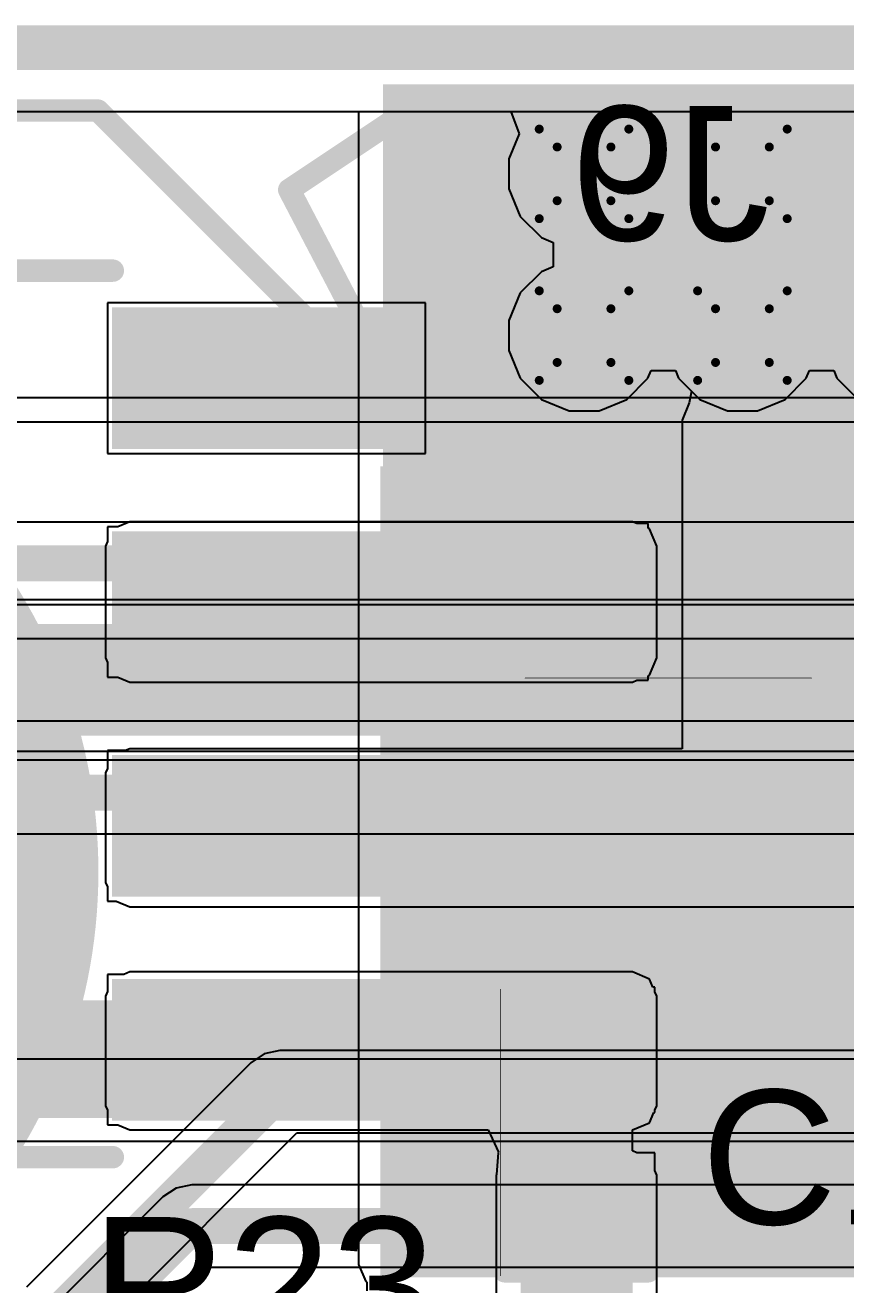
# Model space of a CAD drawing. Header units: inches. Extents: x -22 to 5433, y -13 to 5447.
# Drawn here: x 33.88 to 38.53, y 27.48 to 34.62 of the extents above; entities that cross this region are included whole.
import ezdxf

# ---------------------------------------------------------------- set-up
doc = ezdxf.new("R2010")
doc.units = ezdxf.units.IN
for name, color, linetype in [('Board_outline', 216, 'Continuous'), ('Bottom Layer', 5, 'Continuous'), ('Bottom Overlay', 54, 'Continuous'), ('Bottom Paste', 16, 'Continuous'), ('Bottom Solder', 6, 'Continuous'), ('Drill Drawing', 1, 'Continuous'), ('Ground', 16, 'Continuous'), ('Power', 76, 'Continuous'), ('Top Layer', 1, 'Continuous'), ('Top Overlay', 2, 'Continuous'), ('Top Paste', 8, 'Continuous'), ('Top Solder', 216, 'Continuous'), ('Via Holes', 16, 'Continuous')]:
    doc.layers.add(name, color=color, linetype=linetype)
doc.styles.add('Arial', font='', dxfattribs={"height": 0.2})
doc.styles.get('Arial').set_extended_font_data('Arial')

msp = doc.modelspace()

# ---------------------------------------------------------------- hatches: boundary and pattern name
at = {"layer": 'Bottom Layer'}
for points in [[(35.9043, 27.5917), (39.4043, 27.5917), (39.4043, 34.2866), (35.9043, 34.2866)], [(35.9404, 32.0696), (39.4404, 32.0696), (39.4404, 27.5696), (35.9404, 27.5696)]]:
    msp.add_hatch(color=5, dxfattribs=at).paths.add_polyline_path(points)
h = msp.add_hatch(color=5, dxfattribs=at)
edge = h.paths.add_edge_path()
edge.add_arc((37.0447, 33.7786), 0.3, 0, 360)
h = msp.add_hatch(color=5, dxfattribs=at)
edge = h.paths.add_edge_path()
edge.add_arc((37.9427, 33.7786), 0.3, 0, 360)
h = msp.add_hatch(color=5, dxfattribs=at)
edge = h.paths.add_edge_path()
edge.add_arc((37.0447, 32.8611), 0.3, 0, 360)
h = msp.add_hatch(color=5, dxfattribs=at)
edge = h.paths.add_edge_path()
edge.add_arc((37.9427, 32.8611), 0.3, 0, 360)
h = msp.add_hatch(color=5, dxfattribs=at)
edge = h.paths.add_edge_path()
edge.add_arc((31.2404, 29.8196), 3, 0, 360)
at = {"layer": 'Bottom Paste'}
h = msp.add_hatch(color=16, dxfattribs=at)
edge = h.paths.add_edge_path()
edge.add_arc((31.2404, 29.8196), 3, 0, 360)
msp.add_hatch(color=16, dxfattribs=at).paths.add_polyline_path([(35.9404, 32.0696), (39.4404, 32.0696), (39.4404, 27.5696), (35.9404, 27.5696)])
at = {"layer": 'Bottom Solder'}
h = msp.add_hatch(color=6, dxfattribs=at)
edge = h.paths.add_edge_path()
edge.add_arc((31.2404, 29.8196), 3.0508, 0, 360)
msp.add_hatch(color=6, dxfattribs=at).paths.add_polyline_path([(35.8896, 32.1204), (39.4912, 32.1204), (39.4912, 27.5188), (35.8896, 27.5188)])
at = {"layer": 'Ground'}
h = msp.add_hatch(color=16, dxfattribs=at)
edge = h.paths.add_edge_path()
edge.add_arc((37.0447, 33.7786), 0.3, 0, 360)
h = msp.add_hatch(color=16, dxfattribs=at)
edge = h.paths.add_edge_path()
edge.add_arc((37.9427, 33.7786), 0.3, 0, 360)
h = msp.add_hatch(color=16, dxfattribs=at)
edge = h.paths.add_edge_path()
edge.add_arc((37.0447, 32.8611), 0.3, 0, 360)
h = msp.add_hatch(color=16, dxfattribs=at)
edge = h.paths.add_edge_path()
edge.add_arc((37.9427, 32.8611), 0.3, 0, 360)
at = {"layer": 'Power'}
h = msp.add_hatch(color=76, dxfattribs=at)
edge = h.paths.add_edge_path()
edge.add_arc((37.0447, 33.7786), 0.3, 0, 360)
h = msp.add_hatch(color=76, dxfattribs=at)
edge = h.paths.add_edge_path()
edge.add_arc((37.9427, 33.7786), 0.3, 0, 360)
h = msp.add_hatch(color=76, dxfattribs=at)
edge = h.paths.add_edge_path()
edge.add_arc((37.0447, 32.8611), 0.3, 0, 360)
h = msp.add_hatch(color=76, dxfattribs=at)
edge = h.paths.add_edge_path()
edge.add_arc((37.9427, 32.8611), 0.3, 0, 360)
at = {"layer": 'Top Layer'}
h = msp.add_hatch(color=1, dxfattribs=at)
edge = h.paths.add_edge_path()
edge.add_arc((37.0447, 33.7786), 0.3, 0, 360)
h = msp.add_hatch(color=1, dxfattribs=at)
edge = h.paths.add_edge_path()
edge.add_arc((37.9427, 33.7786), 0.3, 0, 360)
h = msp.add_hatch(color=1, dxfattribs=at)
edge = h.paths.add_edge_path()
edge.add_arc((37.0447, 32.8611), 0.3, 0, 360)
h = msp.add_hatch(color=1, dxfattribs=at)
edge = h.paths.add_edge_path()
edge.add_arc((37.9427, 32.8611), 0.3, 0, 360)
for points in [[(36.0193, 32.92), (36.0193, 32.32), (34.4693, 32.32), (34.4693, 32.92)], [(37.7386, 29.7587), (40.4133, 29.7587), (40.4133, 32.3816), (37.7386, 32.3816)], [(34.469, 31.0325), (37.3195, 31.0325), (37.3195, 31.6675), (34.469, 31.6675)], [(36.8242, 31.0325), (36.8242, 31.6675), (37.2814, 31.6675), (37.2814, 31.0325)], [(37.764, 31.0325), (37.764, 31.6675), (38.2212, 31.6675), (38.2212, 31.0325)], [(36.0193, 31.65), (36.0193, 31.05), (34.4693, 31.05), (34.4693, 31.65)], [(34.4693, 29.7587), (39.4742, 29.7587), (39.4742, 30.38), (34.4693, 30.38)], [(36.0193, 30.38), (36.0193, 29.78), (34.4693, 29.78), (34.4693, 30.38)], [(38.3645, 29.8514), (37.7295, 29.8514), (37.7295, 30.3086), (38.3645, 30.3086)], [(38.3645, 28.9116), (37.7295, 28.9116), (37.7295, 29.3688), (38.3645, 29.3688)], [(34.469, 28.4925), (37.3195, 28.4925), (37.3195, 29.1138), (34.469, 29.1138)], [(36.0193, 29.11), (36.0193, 28.51), (34.4693, 28.51), (34.4693, 29.11)], [(36.6845, 29.0386), (37.3195, 29.0386), (37.3195, 28.5814), (36.6845, 28.5814)], [(36.6845, 26.8106), (37.3195, 26.8106), (37.3195, 28.0988), (36.6845, 28.0988)], [(36.6845, 28.0988), (37.3195, 28.0988), (37.3195, 27.6416), (36.6845, 27.6416)]]:
    msp.add_hatch(color=1, dxfattribs=at).paths.add_polyline_path(points)
at = {"layer": 'Top Overlay'}
msp.add_hatch(color=2, dxfattribs=at).paths.add_polyline_path([(34.3825, 29.0894), (34.0269, 29.0894), (34.0269, 28.5052), (34.3825, 28.5052)])
at = {"layer": 'Top Paste'}
for points in [[(36.0193, 32.92), (36.0193, 32.32), (34.4693, 32.32), (34.4693, 32.92)], [(36.8242, 31.0325), (36.8242, 31.6675), (37.2814, 31.6675), (37.2814, 31.0325)], [(37.764, 31.0325), (37.764, 31.6675), (38.2212, 31.6675), (38.2212, 31.0325)], [(36.0193, 31.65), (36.0193, 31.05), (34.4693, 31.05), (34.4693, 31.65)], [(36.0193, 30.38), (36.0193, 29.78), (34.4693, 29.78), (34.4693, 30.38)], [(38.3645, 29.8514), (37.7295, 29.8514), (37.7295, 30.3086), (38.3645, 30.3086)], [(38.3645, 28.9116), (37.7295, 28.9116), (37.7295, 29.3688), (38.3645, 29.3688)], [(36.0193, 29.11), (36.0193, 28.51), (34.4693, 28.51), (34.4693, 29.11)], [(36.6845, 29.0386), (37.3195, 29.0386), (37.3195, 28.5814), (36.6845, 28.5814)], [(36.6845, 28.0988), (37.3195, 28.0988), (37.3195, 27.6416), (36.6845, 27.6416)]]:
    msp.add_hatch(color=8, dxfattribs=at).paths.add_polyline_path(points)
at = {"layer": 'Top Solder'}
for points in [[(36.1209, 33.0216), (36.1209, 32.2184), (34.3677, 32.2184), (34.3677, 33.0216)], [(36.1209, 31.7516), (36.1209, 30.9484), (34.3677, 30.9484), (34.3677, 31.7516)], [(36.7692, 30.9775), (36.7692, 31.7225), (37.3364, 31.7225), (37.3364, 30.9775)], [(37.709, 30.9775), (37.709, 31.7225), (38.2762, 31.7225), (38.2762, 30.9775)], [(36.1209, 30.4816), (36.1209, 29.6784), (34.3677, 29.6784), (34.3677, 30.4816)], [(38.4245, 29.7914), (37.6695, 29.7914), (37.6695, 30.3686), (38.4245, 30.3686)], [(38.4245, 28.8516), (37.6695, 28.8516), (37.6695, 29.4288), (38.4245, 29.4288)], [(36.1209, 29.2116), (36.1209, 28.4084), (34.3677, 28.4084), (34.3677, 29.2116)], [(36.6295, 29.0936), (37.3745, 29.0936), (37.3745, 28.5264), (36.6295, 28.5264)], [(36.6295, 28.1538), (37.3745, 28.1538), (37.3745, 27.5866), (36.6295, 27.5866)]]:
    msp.add_hatch(color=216, dxfattribs=at).paths.add_polyline_path(points)
at = {"layer": 'Via Holes'}
h = msp.add_hatch(color=7, dxfattribs=at)
edge = h.paths.add_edge_path()
edge.add_arc((37.0447, 33.7786), 0.15, 0, 360)
h = msp.add_hatch(color=7, dxfattribs=at)
edge = h.paths.add_edge_path()
edge.add_arc((37.9427, 33.7786), 0.15, 0, 360)
h = msp.add_hatch(color=7, dxfattribs=at)
edge = h.paths.add_edge_path()
edge.add_arc((37.0447, 32.8611), 0.15, 0, 360)
h = msp.add_hatch(color=7, dxfattribs=at)
edge = h.paths.add_edge_path()
edge.add_arc((37.9427, 32.8611), 0.15, 0, 360)

# ---------------------------------------------------------------- linework, layer by layer
at = {"layer": 'Board_outline'}
msp.add_lwpolyline([(-4.6894, 34.495, 0.254, 0.254, 0), (67.3106, 34.495, 0.254, 0.254, 0)], format="xyseb", dxfattribs=at)
msp.add_lwpolyline([(-4.6894, 34.495, 0.254, 0.254, 0), (67.3106, 34.495, 0.254, 0.254, 0)], format="xyseb", dxfattribs=at)
at = {"layer": 'Bottom Layer'}
for p, q in [((26.6418, 34.1324), (35.7668, 34.1324)), ((35.7668, 34.1324), (35.7668, 27.5917)), ((35.7668, 27.5917), (35.8071, 27.4944)), ((35.8071, 27.4944), (35.8134, 27.4918)), ((35.8134, 27.4918), (35.8134, 27.4426))]:
    msp.add_line(p, q, dxfattribs=at)
at = {"layer": 'Bottom Overlay'}
for points in [[(35.373, 33.688, 0.127, 0.127, 0), (36.135, 34.196, 0.127, 0.127, 0)], [(28.3194, 34.1376, 0.127, 0.127, 0), (34.2884, 34.1376, 0.127, 0.127, 0)], [(34.2884, 34.1376, 0.127, 0.127, 0), (36.0664, 32.3596, 0.127, 0.127, 0)], [(35.373, 33.688, 0.127, 0.127, 0), (36.0664, 32.3596, 0.127, 0.127, 0)]]:
    msp.add_lwpolyline(points, format="xyseb", dxfattribs=at)
for points in [[(36.1032, 34.196, 0.0635, 0.0635, 1), (36.1667, 34.196, 0.0635, 0.0635, 1)], [(34.2566, 34.1376, 0.0635, 0.0635, 1), (34.3201, 34.1376, 0.0635, 0.0635, 1)], [(34.2566, 34.1376, 0.0635, 0.0635, 1), (34.3201, 34.1376, 0.0635, 0.0635, 1)], [(35.3412, 33.688, 0.0635, 0.0635, 1), (35.4047, 33.688, 0.0635, 0.0635, 1)], [(35.3412, 33.688, 0.0635, 0.0635, 1), (35.4047, 33.688, 0.0635, 0.0635, 1)], [(36.0346, 32.3596, 0.0635, 0.0635, 1), (36.0981, 32.3596, 0.0635, 0.0635, 1)], [(36.0346, 32.3596, 0.0635, 0.0635, 1), (36.0981, 32.3596, 0.0635, 0.0635, 1)]]:
    msp.add_lwpolyline(points, format="xyseb", close=True, dxfattribs=at)
at = {"layer": 'Drill Drawing'}
for points in [[(36.7907, 34.0326, 0.0508, 0.0508, 0), (37.2987, 34.0326, 0.0508, 0.0508, 0)], [(36.7907, 33.5246, 0.0508, 0.0508, 0), (36.7907, 34.0326, 0.0508, 0.0508, 0)], [(37.2987, 33.5246, 0.0508, 0.0508, 0), (37.2987, 34.0326, 0.0508, 0.0508, 0)], [(37.6887, 34.0326, 0.0508, 0.0508, 0), (38.1967, 34.0326, 0.0508, 0.0508, 0)], [(37.6887, 33.5246, 0.0508, 0.0508, 0), (37.6887, 34.0326, 0.0508, 0.0508, 0)], [(38.1967, 33.5246, 0.0508, 0.0508, 0), (38.1967, 34.0326, 0.0508, 0.0508, 0)], [(36.8923, 33.931, 0.0508, 0.0508, 0), (37.1971, 33.931, 0.0508, 0.0508, 0)], [(36.8923, 33.6262, 0.0508, 0.0508, 0), (36.8923, 33.931, 0.0508, 0.0508, 0)], [(37.1971, 33.6262, 0.0508, 0.0508, 0), (37.1971, 33.931, 0.0508, 0.0508, 0)], [(37.7903, 33.931, 0.0508, 0.0508, 0), (38.0951, 33.931, 0.0508, 0.0508, 0)], [(37.7903, 33.6262, 0.0508, 0.0508, 0), (37.7903, 33.931, 0.0508, 0.0508, 0)], [(38.0951, 33.6262, 0.0508, 0.0508, 0), (38.0951, 33.931, 0.0508, 0.0508, 0)], [(36.8923, 33.6262, 0.0508, 0.0508, 0), (37.1971, 33.6262, 0.0508, 0.0508, 0)], [(37.7903, 33.6262, 0.0508, 0.0508, 0), (38.0951, 33.6262, 0.0508, 0.0508, 0)], [(36.7907, 33.5246, 0.0508, 0.0508, 0), (37.2987, 33.5246, 0.0508, 0.0508, 0)], [(37.6887, 33.5246, 0.0508, 0.0508, 0), (38.1967, 33.5246, 0.0508, 0.0508, 0)], [(36.7907, 33.1151, 0.0508, 0.0508, 0), (37.2987, 33.1151, 0.0508, 0.0508, 0)], [(36.7907, 32.6071, 0.0508, 0.0508, 0), (36.7907, 33.1151, 0.0508, 0.0508, 0)], [(37.2987, 32.6071, 0.0508, 0.0508, 0), (37.2987, 33.1151, 0.0508, 0.0508, 0)], [(37.6887, 33.1151, 0.0508, 0.0508, 0), (38.1967, 33.1151, 0.0508, 0.0508, 0)], [(37.6887, 32.6071, 0.0508, 0.0508, 0), (37.6887, 33.1151, 0.0508, 0.0508, 0)], [(38.1967, 32.6071, 0.0508, 0.0508, 0), (38.1967, 33.1151, 0.0508, 0.0508, 0)], [(36.8923, 33.0135, 0.0508, 0.0508, 0), (37.1971, 33.0135, 0.0508, 0.0508, 0)], [(36.8923, 32.7087, 0.0508, 0.0508, 0), (36.8923, 33.0135, 0.0508, 0.0508, 0)], [(37.1971, 32.7087, 0.0508, 0.0508, 0), (37.1971, 33.0135, 0.0508, 0.0508, 0)], [(37.7903, 33.0135, 0.0508, 0.0508, 0), (38.0951, 33.0135, 0.0508, 0.0508, 0)], [(37.7903, 32.7087, 0.0508, 0.0508, 0), (37.7903, 33.0135, 0.0508, 0.0508, 0)], [(38.0951, 32.7087, 0.0508, 0.0508, 0), (38.0951, 33.0135, 0.0508, 0.0508, 0)], [(36.8923, 32.7087, 0.0508, 0.0508, 0), (37.1971, 32.7087, 0.0508, 0.0508, 0)], [(37.7903, 32.7087, 0.0508, 0.0508, 0), (38.0951, 32.7087, 0.0508, 0.0508, 0)], [(36.7907, 32.6071, 0.0508, 0.0508, 0), (37.2987, 32.6071, 0.0508, 0.0508, 0)], [(37.6887, 32.6071, 0.0508, 0.0508, 0), (38.1967, 32.6071, 0.0508, 0.0508, 0)]]:
    msp.add_lwpolyline(points, format="xyseb", dxfattribs=at)
for points in [[(36.778, 34.0326, 0.0254, 0.0254, 1), (36.8034, 34.0326, 0.0254, 0.0254, 1)], [(36.778, 34.0326, 0.0254, 0.0254, 1), (36.8034, 34.0326, 0.0254, 0.0254, 1)], [(37.286, 34.0326, 0.0254, 0.0254, 1), (37.3114, 34.0326, 0.0254, 0.0254, 1)], [(37.286, 34.0326, 0.0254, 0.0254, 1), (37.3114, 34.0326, 0.0254, 0.0254, 1)], [(37.676, 34.0326, 0.0254, 0.0254, 1), (37.7014, 34.0326, 0.0254, 0.0254, 1)], [(37.676, 34.0326, 0.0254, 0.0254, 1), (37.7014, 34.0326, 0.0254, 0.0254, 1)], [(38.184, 34.0326, 0.0254, 0.0254, 1), (38.2094, 34.0326, 0.0254, 0.0254, 1)], [(38.184, 34.0326, 0.0254, 0.0254, 1), (38.2094, 34.0326, 0.0254, 0.0254, 1)], [(36.8796, 33.931, 0.0254, 0.0254, 1), (36.905, 33.931, 0.0254, 0.0254, 1)], [(36.8796, 33.931, 0.0254, 0.0254, 1), (36.905, 33.931, 0.0254, 0.0254, 1)], [(37.1844, 33.931, 0.0254, 0.0254, 1), (37.2098, 33.931, 0.0254, 0.0254, 1)], [(37.1844, 33.931, 0.0254, 0.0254, 1), (37.2098, 33.931, 0.0254, 0.0254, 1)], [(37.7776, 33.931, 0.0254, 0.0254, 1), (37.803, 33.931, 0.0254, 0.0254, 1)], [(37.7776, 33.931, 0.0254, 0.0254, 1), (37.803, 33.931, 0.0254, 0.0254, 1)], [(38.0824, 33.931, 0.0254, 0.0254, 1), (38.1078, 33.931, 0.0254, 0.0254, 1)], [(38.0824, 33.931, 0.0254, 0.0254, 1), (38.1078, 33.931, 0.0254, 0.0254, 1)], [(36.8796, 33.6262, 0.0254, 0.0254, 1), (36.905, 33.6262, 0.0254, 0.0254, 1)], [(36.8796, 33.6262, 0.0254, 0.0254, 1), (36.905, 33.6262, 0.0254, 0.0254, 1)], [(37.1844, 33.6262, 0.0254, 0.0254, 1), (37.2098, 33.6262, 0.0254, 0.0254, 1)], [(37.1844, 33.6262, 0.0254, 0.0254, 1), (37.2098, 33.6262, 0.0254, 0.0254, 1)], [(37.7776, 33.6262, 0.0254, 0.0254, 1), (37.803, 33.6262, 0.0254, 0.0254, 1)], [(37.7776, 33.6262, 0.0254, 0.0254, 1), (37.803, 33.6262, 0.0254, 0.0254, 1)], [(38.0824, 33.6262, 0.0254, 0.0254, 1), (38.1078, 33.6262, 0.0254, 0.0254, 1)], [(38.0824, 33.6262, 0.0254, 0.0254, 1), (38.1078, 33.6262, 0.0254, 0.0254, 1)], [(36.778, 33.5246, 0.0254, 0.0254, 1), (36.8034, 33.5246, 0.0254, 0.0254, 1)], [(36.778, 33.5246, 0.0254, 0.0254, 1), (36.8034, 33.5246, 0.0254, 0.0254, 1)], [(37.286, 33.5246, 0.0254, 0.0254, 1), (37.3114, 33.5246, 0.0254, 0.0254, 1)], [(37.286, 33.5246, 0.0254, 0.0254, 1), (37.3114, 33.5246, 0.0254, 0.0254, 1)], [(37.676, 33.5246, 0.0254, 0.0254, 1), (37.7014, 33.5246, 0.0254, 0.0254, 1)], [(37.676, 33.5246, 0.0254, 0.0254, 1), (37.7014, 33.5246, 0.0254, 0.0254, 1)], [(38.184, 33.5246, 0.0254, 0.0254, 1), (38.2094, 33.5246, 0.0254, 0.0254, 1)], [(38.184, 33.5246, 0.0254, 0.0254, 1), (38.2094, 33.5246, 0.0254, 0.0254, 1)], [(36.778, 33.1151, 0.0254, 0.0254, 1), (36.8034, 33.1151, 0.0254, 0.0254, 1)], [(36.778, 33.1151, 0.0254, 0.0254, 1), (36.8034, 33.1151, 0.0254, 0.0254, 1)], [(37.286, 33.1151, 0.0254, 0.0254, 1), (37.3114, 33.1151, 0.0254, 0.0254, 1)], [(37.286, 33.1151, 0.0254, 0.0254, 1), (37.3114, 33.1151, 0.0254, 0.0254, 1)], [(37.676, 33.1151, 0.0254, 0.0254, 1), (37.7014, 33.1151, 0.0254, 0.0254, 1)], [(37.676, 33.1151, 0.0254, 0.0254, 1), (37.7014, 33.1151, 0.0254, 0.0254, 1)], [(38.184, 33.1151, 0.0254, 0.0254, 1), (38.2094, 33.1151, 0.0254, 0.0254, 1)], [(38.184, 33.1151, 0.0254, 0.0254, 1), (38.2094, 33.1151, 0.0254, 0.0254, 1)], [(36.8796, 33.0135, 0.0254, 0.0254, 1), (36.905, 33.0135, 0.0254, 0.0254, 1)], [(36.8796, 33.0135, 0.0254, 0.0254, 1), (36.905, 33.0135, 0.0254, 0.0254, 1)], [(37.1844, 33.0135, 0.0254, 0.0254, 1), (37.2098, 33.0135, 0.0254, 0.0254, 1)], [(37.1844, 33.0135, 0.0254, 0.0254, 1), (37.2098, 33.0135, 0.0254, 0.0254, 1)], [(37.7776, 33.0135, 0.0254, 0.0254, 1), (37.803, 33.0135, 0.0254, 0.0254, 1)], [(37.7776, 33.0135, 0.0254, 0.0254, 1), (37.803, 33.0135, 0.0254, 0.0254, 1)], [(38.0824, 33.0135, 0.0254, 0.0254, 1), (38.1078, 33.0135, 0.0254, 0.0254, 1)], [(38.0824, 33.0135, 0.0254, 0.0254, 1), (38.1078, 33.0135, 0.0254, 0.0254, 1)], [(36.8796, 32.7087, 0.0254, 0.0254, 1), (36.905, 32.7087, 0.0254, 0.0254, 1)], [(36.8796, 32.7087, 0.0254, 0.0254, 1), (36.905, 32.7087, 0.0254, 0.0254, 1)], [(37.1844, 32.7087, 0.0254, 0.0254, 1), (37.2098, 32.7087, 0.0254, 0.0254, 1)], [(37.1844, 32.7087, 0.0254, 0.0254, 1), (37.2098, 32.7087, 0.0254, 0.0254, 1)], [(37.7776, 32.7087, 0.0254, 0.0254, 1), (37.803, 32.7087, 0.0254, 0.0254, 1)], [(37.7776, 32.7087, 0.0254, 0.0254, 1), (37.803, 32.7087, 0.0254, 0.0254, 1)], [(38.0824, 32.7087, 0.0254, 0.0254, 1), (38.1078, 32.7087, 0.0254, 0.0254, 1)], [(38.0824, 32.7087, 0.0254, 0.0254, 1), (38.1078, 32.7087, 0.0254, 0.0254, 1)], [(36.778, 32.6071, 0.0254, 0.0254, 1), (36.8034, 32.6071, 0.0254, 0.0254, 1)], [(36.778, 32.6071, 0.0254, 0.0254, 1), (36.8034, 32.6071, 0.0254, 0.0254, 1)], [(37.286, 32.6071, 0.0254, 0.0254, 1), (37.3114, 32.6071, 0.0254, 0.0254, 1)], [(37.286, 32.6071, 0.0254, 0.0254, 1), (37.3114, 32.6071, 0.0254, 0.0254, 1)], [(37.676, 32.6071, 0.0254, 0.0254, 1), (37.7014, 32.6071, 0.0254, 0.0254, 1)], [(37.676, 32.6071, 0.0254, 0.0254, 1), (37.7014, 32.6071, 0.0254, 0.0254, 1)], [(38.184, 32.6071, 0.0254, 0.0254, 1), (38.2094, 32.6071, 0.0254, 0.0254, 1)], [(38.184, 32.6071, 0.0254, 0.0254, 1), (38.2094, 32.6071, 0.0254, 0.0254, 1)]]:
    msp.add_lwpolyline(points, format="xyseb", close=True, dxfattribs=at)
at = {"layer": 'Ground'}
for p, q in [((25.6857, 34.1324), (36.6287, 34.1324)), ((36.6287, 34.1324), (36.6764, 34.0054)), ((36.6764, 34.0054), (36.6177, 33.8636)), ((36.6177, 33.8636), (36.6177, 33.6937)), ((36.6177, 33.6937), (36.6827, 33.5368)), ((36.6827, 33.5368), (36.8028, 33.4167)), ((36.8028, 33.4167), (36.8705, 33.3886)), ((36.8705, 33.3886), (36.8705, 33.2511)), ((36.8705, 33.2511), (36.8028, 33.2231)), ((36.8028, 33.2231), (36.6827, 33.103)), ((36.6827, 33.103), (36.6177, 32.946)), ((36.6177, 32.946), (36.6177, 32.7761)), ((36.6177, 32.7761), (36.6827, 32.6192)), ((37.4067, 32.6192), (37.425, 32.6634)), ((37.425, 32.6634), (37.5624, 32.6634)), ((37.5624, 32.6634), (37.5807, 32.6192)), ((38.3047, 32.6192), (38.323, 32.6634)), ((38.323, 32.6634), (38.4605, 32.6634)), ((38.4605, 32.6634), (38.4788, 32.6192)), ((36.6827, 32.6192), (36.8028, 32.4991)), ((37.2865, 32.4991), (37.4067, 32.6192)), ((37.5807, 32.6192), (37.7009, 32.4991)), ((38.1846, 32.4991), (38.3047, 32.6192)), ((38.4788, 32.6192), (38.5989, 32.4991)), ((36.8028, 32.4991), (36.9597, 32.4341)), ((37.1296, 32.4341), (37.2865, 32.4991)), ((37.7009, 32.4991), (37.8578, 32.4341)), ((38.0277, 32.4341), (38.1846, 32.4991)), ((36.9597, 32.4341), (37.1296, 32.4341)), ((37.8578, 32.4341), (38.0277, 32.4341)), ((39.5755, 31.8019), (23.3795, 31.8019)), ((23.476, 31.3358), (47.3155, 31.3358)), ((57.4049, 31.1415), (32.0006, 31.1415)), ((32.0972, 30.6754), (57.3083, 30.6754)), ((49.5675, 30.5012), (33.2399, 30.5012)), ((33.3365, 30.0351), (44.6471, 30.0351)), ((57.2415, 28.7573), (32.639, 28.7573)), ((32.7355, 28.2911), (57.1449, 28.2911)), ((34.7315, 28.025), (34.6559, 27.9745)), ((34.8207, 28.0427), (34.7315, 28.025)), ((56.4745, 28.0427), (34.8207, 28.0427)), ((34.6559, 27.9745), (26.5125, 19.831)), ((24.5626, 17.2219), (34.9173, 27.5766)), ((34.9173, 27.5766), (56.3779, 27.5766))]:
    msp.add_line(p, q, dxfattribs=at)
for points in [[(23.3795, 31.5688, 0.2032, 0.2032, 0), (47.3155, 31.5688, 0.2032, 0.2032, 0)], [(32.0006, 30.9084, 0.2032, 0.2032, 0), (57.4049, 30.9084, 0.2032, 0.2032, 0)], [(33.2399, 30.2681, 0.2032, 0.2032, 0), (49.5675, 30.2681, 0.2032, 0.2032, 0)], [(32.639, 28.5242, 0.2032, 0.2032, 0), (57.2415, 28.5242, 0.2032, 0.2032, 0)], [(24.3978, 17.3868, 0.2032, 0.2032, 0), (34.8207, 27.8096, 0.2032, 0.2032, 0)], [(34.8207, 27.8096, 0.2032, 0.2032, 0), (56.4745, 27.8096, 0.2032, 0.2032, 0)]]:
    msp.add_lwpolyline(points, format="xyseb", dxfattribs=at)
msp.add_lwpolyline([(34.7699, 27.8096, 0.1016, 0.1016, 1), (34.8715, 27.8096, 0.1016, 0.1016, 1)], format="xyseb", close=True, dxfattribs=at)
msp.add_lwpolyline([(34.7699, 27.8096, 0.1016, 0.1016, 1), (34.8715, 27.8096, 0.1016, 0.1016, 1)], format="xyseb", close=True, dxfattribs=at)
at = {"layer": 'Power'}
for p, q in [((23.0043, 34.1324), (39.4043, 34.1324)), ((39.4043, 32.5086), (23.0043, 32.5086)), ((23.0043, 32.3712), (39.4043, 32.3712)), ((47.458, 31.3617), (8.1395, 31.3617)), ((8.3272, 30.4552), (51.8599, 30.4552)), ((35.3204, 28.8047), (35.2312, 28.787)), ((39.5136, 28.8047), (35.3204, 28.8047)), ((35.1556, 28.7365), (33.8827, 27.4636)), ((35.2312, 28.787), (35.1556, 28.7365)), ((34.2805, 27.2022), (35.4169, 28.3386)), ((35.4169, 28.3386), (43.9535, 28.3386))]:
    msp.add_line(p, q, dxfattribs=at)
for points in [[(8.1395, 30.9084, 0.635, 0.635, 0), (52.0476, 30.9084, 0.635, 0.635, 0)], [(34.0475, 27.2988, 0.2032, 0.2032, 0), (35.3204, 28.5716, 0.2032, 0.2032, 0)], [(35.3204, 28.5716, 0.2032, 0.2032, 0), (43.9535, 28.5716, 0.2032, 0.2032, 0)]]:
    msp.add_lwpolyline(points, format="xyseb", dxfattribs=at)
msp.add_lwpolyline([(35.2696, 28.5716, 0.1016, 0.1016, 1), (35.3712, 28.5716, 0.1016, 0.1016, 1)], format="xyseb", close=True, dxfattribs=at)
msp.add_lwpolyline([(35.2696, 28.5716, 0.1016, 0.1016, 1), (35.3712, 28.5716, 0.1016, 0.1016, 1)], format="xyseb", close=True, dxfattribs=at)
at = {"layer": 'Top Layer'}
for p, q in [((27.0475, 34.1324), (36.6287, 34.1324)), ((36.6287, 34.1324), (36.6764, 34.0054)), ((36.6764, 34.0054), (36.6177, 33.8636)), ((36.6177, 33.8636), (36.6177, 33.6937)), ((36.6177, 33.6937), (36.6827, 33.5368)), ((36.6827, 33.5368), (36.8028, 33.4167)), ((36.8028, 33.4167), (36.8705, 33.3886)), ((36.8705, 33.3886), (36.8705, 33.2511)), ((36.8705, 33.2511), (36.8028, 33.2231)), ((36.8028, 33.2231), (36.6827, 33.103)), ((36.6827, 33.103), (36.6177, 32.946)), ((36.1463, 33.047), (34.3423, 33.047)), ((34.3423, 33.047), (34.3423, 32.193)), ((36.1463, 32.193), (36.1463, 33.047)), ((36.6177, 32.946), (36.6177, 32.7761)), ((36.6177, 32.7761), (36.6827, 32.6192)), ((37.4067, 32.6192), (37.425, 32.6634)), ((37.425, 32.6634), (37.5624, 32.6634)), ((37.5624, 32.6634), (37.5807, 32.6192)), ((36.6827, 32.6192), (36.8028, 32.4991)), ((37.2865, 32.4991), (37.4067, 32.6192)), ((37.5807, 32.6192), (37.6546, 32.5453)), ((37.6546, 32.5453), (37.6414, 32.4788)), ((36.8028, 32.4991), (36.9597, 32.4341)), ((37.1296, 32.4341), (37.2865, 32.4991)), ((37.6414, 32.4788), (37.6011, 32.3816)), ((36.9597, 32.4341), (37.1296, 32.4341)), ((37.6011, 32.3816), (37.6011, 30.5175)), ((34.3423, 32.193), (36.1463, 32.193)), ((34.469, 31.805), (34.4015, 31.777)), ((37.3195, 31.805), (34.469, 31.805)), ((37.3448, 31.7945), (37.3195, 31.805)), ((34.4015, 31.777), (34.3423, 31.777)), ((34.3423, 31.777), (34.3423, 31.6933)), ((37.4084, 31.7945), (37.3448, 31.7945)), ((37.4084, 31.7681), (37.4084, 31.7945)), ((37.4167, 31.7647), (37.4084, 31.7681)), ((37.457, 31.6675), (37.4167, 31.7647)), ((34.3423, 31.6933), (34.3316, 31.6675)), ((34.3316, 31.6675), (34.3316, 31.0325)), ((37.457, 31.0325), (37.457, 31.6675)), ((34.3316, 31.0325), (34.3423, 31.0066)), ((37.4167, 30.9353), (37.457, 31.0325)), ((34.3423, 31.0066), (34.3423, 30.923)), ((34.3423, 30.923), (34.4015, 30.923)), ((34.4015, 30.923), (34.469, 30.895)), ((34.469, 30.895), (37.3195, 30.895)), ((37.3195, 30.895), (37.3448, 30.9055)), ((37.3448, 30.9055), (37.4084, 30.9055)), ((37.4084, 30.9319), (37.4167, 30.9353)), ((37.4084, 30.9055), (37.4084, 30.9319)), ((34.4693, 30.5175), (34.444, 30.507)), ((37.6011, 30.5175), (34.4693, 30.5175)), ((34.444, 30.507), (34.3423, 30.507)), ((34.3423, 30.507), (34.3423, 30.4053)), ((34.3423, 30.4053), (34.3318, 30.38)), ((34.3318, 30.38), (34.3318, 29.7587)), ((34.3318, 29.7587), (34.3423, 29.7334)), ((34.3423, 29.7334), (34.3423, 29.653)), ((34.3423, 29.653), (34.3925, 29.653)), ((34.3925, 29.653), (34.4693, 29.6212)), ((34.4693, 29.6212), (40.4133, 29.6212)), ((34.4346, 29.237), (34.3423, 29.237)), ((34.3423, 29.237), (34.3423, 29.1397)), ((34.469, 29.2513), (34.4346, 29.237)), ((37.3195, 29.2513), (34.469, 29.2513)), ((37.4167, 29.211), (37.3195, 29.2513)), ((37.4355, 29.1656), (37.4167, 29.211)), ((37.4465, 29.1656), (37.4355, 29.1656)), ((37.4465, 29.1391), (37.4465, 29.1656)), ((34.3423, 29.1397), (34.3316, 29.1138)), ((34.3316, 29.1138), (34.3316, 28.4925)), ((37.457, 29.1138), (37.4465, 29.1391)), ((37.457, 28.4925), (37.457, 29.1138)), ((34.3316, 28.4925), (34.3423, 28.4666)), ((34.3423, 28.4666), (34.3423, 28.383)), ((37.4167, 28.3953), (37.4412, 28.4544)), ((37.4412, 28.4544), (37.4465, 28.4544)), ((37.4465, 28.4672), (37.457, 28.4925)), ((37.4465, 28.4544), (37.4465, 28.4672)), ((34.3423, 28.383), (34.4015, 28.383)), ((34.4015, 28.383), (34.469, 28.355)), ((37.3195, 28.355), (37.4167, 28.3953)), ((34.469, 28.355), (36.5015, 28.355)), ((36.5015, 28.355), (36.5594, 28.228)), ((37.3195, 28.2363), (37.3195, 28.355)), ((36.5575, 28.2258), (36.5486, 28.1025)), ((36.5594, 28.228), (36.5575, 28.2258)), ((36.5575, 28.2258), (36.5575, 28.2258)), ((37.3448, 28.2258), (37.3195, 28.2363)), ((37.4465, 28.2258), (37.3448, 28.2258)), ((37.4465, 28.1241), (37.4465, 28.2258)), ((36.5486, 28.1025), (36.547, 28.0988)), ((36.547, 28.0988), (36.547, 27.1755)), ((37.457, 28.0988), (37.4465, 28.1241)), ((37.457, 26.8106), (37.457, 28.0988))]:
    msp.add_line(p, q, dxfattribs=at)
for points in [[(38.047, 29.1402, 0.254, 0.254, 0), (39.0678, 29.1402, 0.254, 0.254, 0)], [(35.2443, 28.81, 0.127, 0.127, 0), (37.002, 28.81, 0.127, 0.127, 0)]]:
    msp.add_lwpolyline(points, format="xyseb", dxfattribs=at)
for points in [[(37.9835, 29.1402, 0.127, 0.127, 1), (38.1105, 29.1402, 0.127, 0.127, 1)], [(35.2125, 28.81, 0.0635, 0.0635, 1), (35.276, 28.81, 0.0635, 0.0635, 1)], [(36.9702, 28.81, 0.0635, 0.0635, 1), (37.0337, 28.81, 0.0635, 0.0635, 1)]]:
    msp.add_lwpolyline(points, format="xyseb", close=True, dxfattribs=at)
at = {"layer": 'Top Overlay'}
for points in [[(30.7409, 33.2296, 0.127, 0.127, 0), (34.3731, 33.2296, 0.127, 0.127, 0)], [(36.7353, 30.9436, 0.127, 0.127, 0), (36.7353, 31.7564, 0.127, 0.127, 0)], [(36.7353, 31.7564, 0.127, 0.127, 0), (38.3101, 31.7564, 0.127, 0.127, 0)], [(38.3101, 30.9436, 0.127, 0.127, 0), (38.3101, 31.7564, 0.127, 0.127, 0)], [(36.7353, 30.9436, 0.127, 0.127, 0), (38.3101, 30.9436, 0.127, 0.127, 0)], [(36.7099, 30.9182, 0.00323, 0.00323, 0), (38.3355, 30.9182, 0.00323, 0.00323, 0)], [(37.6406, 29.8895, 0.127, 0.127, 0), (37.6406, 30.3975, 0.127, 0.127, 0)], [(37.6406, 30.3975, 0.127, 0.127, 0), (38.4534, 30.3975, 0.127, 0.127, 0)], [(38.4534, 29.8895, 0.127, 0.127, 0), (38.4534, 30.3975, 0.127, 0.127, 0)], [(37.6406, 28.8227, 0.127, 0.127, 0), (37.6406, 29.3307, 0.127, 0.127, 0)], [(38.4534, 28.8227, 0.127, 0.127, 0), (38.4534, 29.3307, 0.127, 0.127, 0)], [(36.5956, 27.5527, 0.127, 0.127, 0), (36.5956, 29.1275, 0.127, 0.127, 0)], [(36.5956, 29.1275, 0.127, 0.127, 0), (37.4084, 29.1275, 0.127, 0.127, 0)], [(36.5702, 27.5273, 0.00323, 0.00323, 0), (36.5702, 29.1529, 0.00323, 0.00323, 0)], [(37.4084, 27.5527, 0.127, 0.127, 0), (37.4084, 29.1275, 0.127, 0.127, 0)], [(36.2113, 28.7846, 0.127, 0.127, 0), (36.3383, 28.9116, 0.127, 0.127, 0)], [(36.3383, 28.6576, 0.127, 0.127, 0), (36.3383, 28.9116, 0.127, 0.127, 0)], [(37.6406, 28.8227, 0.127, 0.127, 0), (38.4534, 28.8227, 0.127, 0.127, 0)], [(36.2113, 28.7846, 0.127, 0.127, 0), (36.3383, 28.6576, 0.127, 0.127, 0)], [(30.7409, 28.2004, 0.127, 0.127, 0), (34.3731, 28.2004, 0.127, 0.127, 0)], [(36.5956, 27.5527, 0.127, 0.127, 0), (37.4084, 27.5527, 0.127, 0.127, 0)]]:
    msp.add_lwpolyline(points, format="xyseb", dxfattribs=at)
for points in [[(34.3413, 33.2296, 0.0635, 0.0635, 1), (34.4048, 33.2296, 0.0635, 0.0635, 1)], [(36.7035, 31.7564, 0.0635, 0.0635, 1), (36.767, 31.7564, 0.0635, 0.0635, 1)], [(36.7035, 31.7564, 0.0635, 0.0635, 1), (36.767, 31.7564, 0.0635, 0.0635, 1)], [(38.2783, 31.7564, 0.0635, 0.0635, 1), (38.3418, 31.7564, 0.0635, 0.0635, 1)], [(38.2783, 31.7564, 0.0635, 0.0635, 1), (38.3418, 31.7564, 0.0635, 0.0635, 1)], [(36.7035, 30.9436, 0.0635, 0.0635, 1), (36.767, 30.9436, 0.0635, 0.0635, 1)], [(36.7035, 30.9436, 0.0635, 0.0635, 1), (36.767, 30.9436, 0.0635, 0.0635, 1)], [(38.2783, 30.9436, 0.0635, 0.0635, 1), (38.3418, 30.9436, 0.0635, 0.0635, 1)], [(38.2783, 30.9436, 0.0635, 0.0635, 1), (38.3418, 30.9436, 0.0635, 0.0635, 1)], [(36.7091, 30.9182, 0.00161, 0.00161, 1), (36.7107, 30.9182, 0.00161, 0.00161, 1)], [(38.3347, 30.9182, 0.00161, 0.00161, 1), (38.3363, 30.9182, 0.00161, 0.00161, 1)], [(37.6089, 30.3975, 0.0635, 0.0635, 1), (37.6724, 30.3975, 0.0635, 0.0635, 1)], [(37.6089, 30.3975, 0.0635, 0.0635, 1), (37.6724, 30.3975, 0.0635, 0.0635, 1)], [(38.4217, 30.3975, 0.0635, 0.0635, 1), (38.4852, 30.3975, 0.0635, 0.0635, 1)], [(38.4217, 30.3975, 0.0635, 0.0635, 1), (38.4852, 30.3975, 0.0635, 0.0635, 1)], [(37.6089, 29.8895, 0.0635, 0.0635, 1), (37.6724, 29.8895, 0.0635, 0.0635, 1)], [(38.4217, 29.8895, 0.0635, 0.0635, 1), (38.4852, 29.8895, 0.0635, 0.0635, 1)], [(37.6089, 29.3307, 0.0635, 0.0635, 1), (37.6724, 29.3307, 0.0635, 0.0635, 1)], [(38.4217, 29.3307, 0.0635, 0.0635, 1), (38.4852, 29.3307, 0.0635, 0.0635, 1)], [(36.5638, 29.1275, 0.0635, 0.0635, 1), (36.6273, 29.1275, 0.0635, 0.0635, 1)], [(36.5638, 29.1275, 0.0635, 0.0635, 1), (36.6273, 29.1275, 0.0635, 0.0635, 1)], [(36.5694, 29.1529, 0.00161, 0.00161, 1), (36.571, 29.1529, 0.00161, 0.00161, 1)], [(37.3766, 29.1275, 0.0635, 0.0635, 1), (37.4401, 29.1275, 0.0635, 0.0635, 1)], [(37.3766, 29.1275, 0.0635, 0.0635, 1), (37.4401, 29.1275, 0.0635, 0.0635, 1)], [(36.3065, 28.9116, 0.0635, 0.0635, 1), (36.37, 28.9116, 0.0635, 0.0635, 1)], [(36.3065, 28.9116, 0.0635, 0.0635, 1), (36.37, 28.9116, 0.0635, 0.0635, 1)], [(37.6089, 28.8227, 0.0635, 0.0635, 1), (37.6724, 28.8227, 0.0635, 0.0635, 1)], [(37.6089, 28.8227, 0.0635, 0.0635, 1), (37.6724, 28.8227, 0.0635, 0.0635, 1)], [(38.4217, 28.8227, 0.0635, 0.0635, 1), (38.4852, 28.8227, 0.0635, 0.0635, 1)], [(38.4217, 28.8227, 0.0635, 0.0635, 1), (38.4852, 28.8227, 0.0635, 0.0635, 1)], [(36.1795, 28.7846, 0.0635, 0.0635, 1), (36.243, 28.7846, 0.0635, 0.0635, 1)], [(36.1795, 28.7846, 0.0635, 0.0635, 1), (36.243, 28.7846, 0.0635, 0.0635, 1)], [(36.3065, 28.6576, 0.0635, 0.0635, 1), (36.37, 28.6576, 0.0635, 0.0635, 1)], [(36.3065, 28.6576, 0.0635, 0.0635, 1), (36.37, 28.6576, 0.0635, 0.0635, 1)], [(34.3413, 28.2004, 0.0635, 0.0635, 1), (34.4048, 28.2004, 0.0635, 0.0635, 1)], [(36.5638, 27.5527, 0.0635, 0.0635, 1), (36.6273, 27.5527, 0.0635, 0.0635, 1)], [(36.5638, 27.5527, 0.0635, 0.0635, 1), (36.6273, 27.5527, 0.0635, 0.0635, 1)], [(37.3766, 27.5527, 0.0635, 0.0635, 1), (37.4401, 27.5527, 0.0635, 0.0635, 1)], [(37.3766, 27.5527, 0.0635, 0.0635, 1), (37.4401, 27.5527, 0.0635, 0.0635, 1)], [(36.5694, 27.5273, 0.00161, 0.00161, 1), (36.571, 27.5273, 0.00161, 0.00161, 1)]]:
    msp.add_lwpolyline(points, format="xyseb", close=True, dxfattribs=at)

# ---------------------------------------------------------------- texts
at = {"layer": 'Bottom Overlay', "style": 'Arial', "text_generation_flag": 2}
msp.add_text('J9', height=0.762, dxfattribs=at).set_placement((38.0966, 33.4011))
at = {"layer": 'Top Overlay', "style": 'Arial'}
for s, p in [('C12', (37.7092, 27.8195)), ('R23', (34.251, 27.0986))]:
    msp.add_text(s, height=0.762, dxfattribs=at).set_placement(p)

doc.saveas('drawing.dxf')
